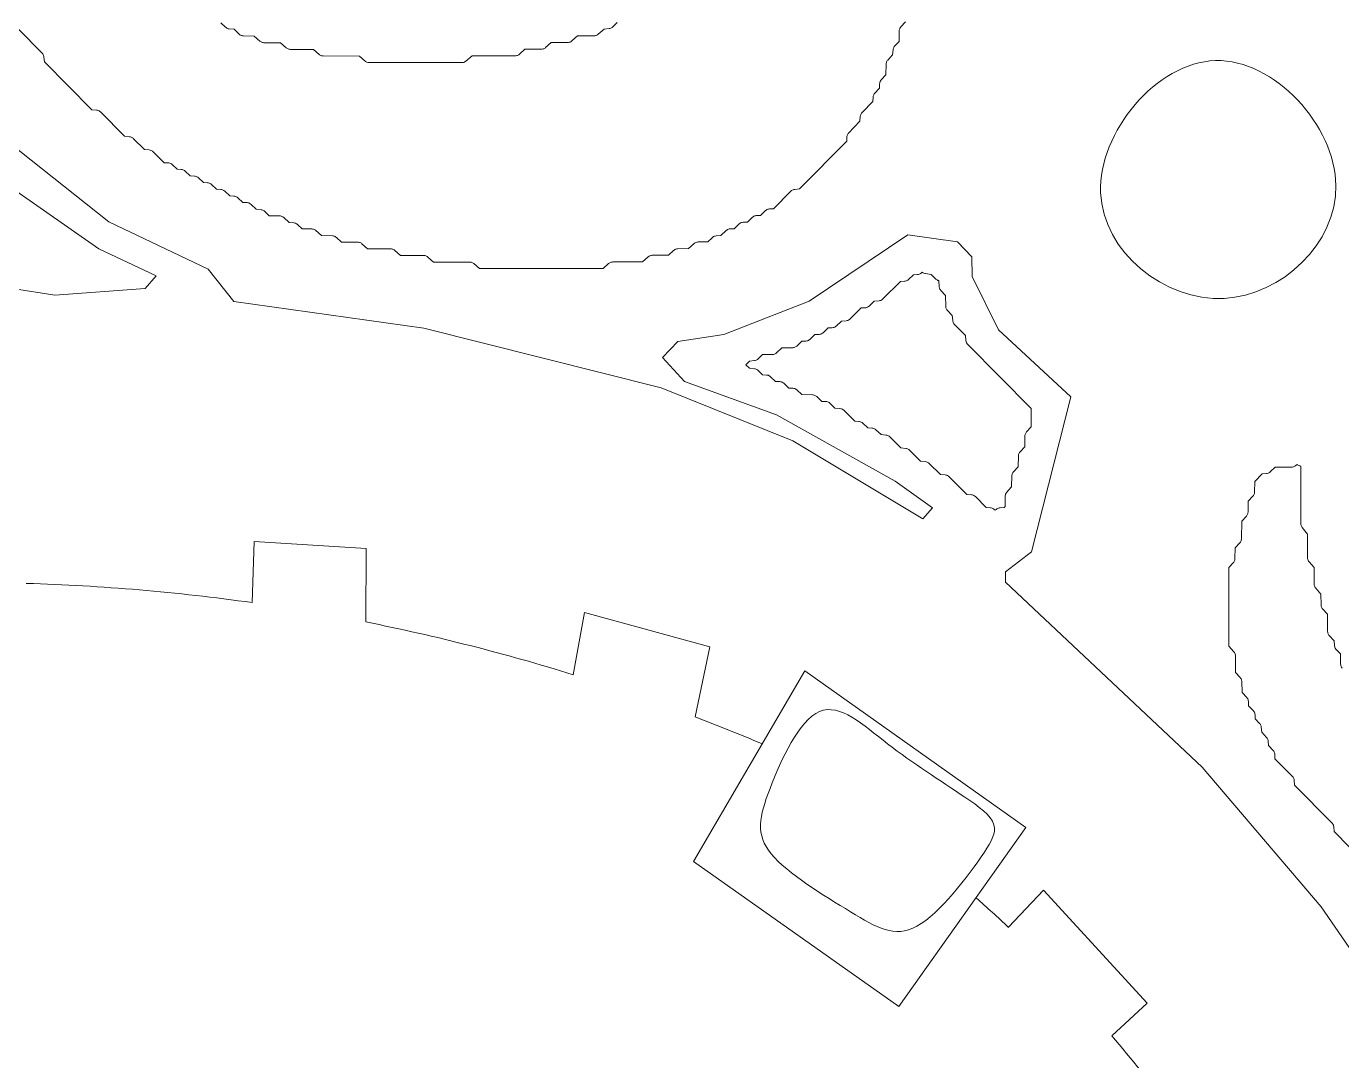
# Model space of a CAD drawing. Header units: inches. Extents: x 36 to 190, y -75 to 56.
# Drawn here: x 48.14 to 53.45, y -8.58 to -4.4 of the extents above; entities that cross this region are included whole.
import ezdxf

# ---------------------------------------------------------------- set-up
doc = ezdxf.new("R2010")
doc.units = ezdxf.units.IN
for name, color, linetype, lineweight in [('01_ORIGINAL_CAD', 7, 'Continuous', 20), ('02_APPROVED_PDF_OUTLINES', 7, 'Continuous', 15), ('04_APPROVED_PERIMETER', 7, 'Continuous', 15)]:
    doc.layers.add(name, color=color, linetype=linetype, lineweight=lineweight)

# ---------------------------------------------------------------- blocks, each defined once
blk = doc.blocks.new('04_NAUTILUS')
at = {"layer": '01_ORIGINAL_CAD'}
blk.add_lwpolyline([(50.1404, 46.0145, -0.546754), (57.6505, 41.0455, 0.171391), (58.1845, 40.3509, 0.171391)], format="xyb", dxfattribs=at)
for points in [[(49.0534, 39.2724), (49.0621, 39.5186), (49.5148, 39.4915), (49.5133, 39.1941)], [(50.3503, 38.9811), (50.3957, 39.232), (50.9015, 39.0933), (50.8421, 38.8111)], [(51.2858, 38.9961), (52.1779, 38.364), (51.6649, 37.64), (50.8365, 38.2269), (51.2858, 38.9961)], [(52.2493, 38.1107), (52.1082, 37.9605)], [(52.2493, 38.1107), (52.6681, 37.6537), (52.5252, 37.5228)]]:
    blk.add_lwpolyline(points, dxfattribs=at)
for centre, radius, start, end in [((47.8977, 31.0932), 8.2604, 81.95727, 88.30736), ((47.8977, 31.0932), 8.2604, 72.72792, 78.72142), ((47.8977, 31.0932), 8.2604, 67.08551, 69.11803), ((48.3626, 33.9743), 5.4698, 46.7825, 48.644), ((48.3626, 33.9743), 5.4698, 32.6388, 40.4465)]:
    blk.add_arc(centre, radius, start, end, dxfattribs=at)
at = {"layer": '02_APPROVED_PDF_OUTLINES'}
for points in [[(48.9279, 41.6149), (48.9456, 41.5975), (48.9482, 41.5952), (48.9511, 41.5933), (48.9542, 41.5919), (48.9575, 41.5909), (48.961, 41.5903), (48.981, 41.5886), (49.0017, 41.5689), (49.0041, 41.5669), (49.0066, 41.5653), (49.0094, 41.5639), (49.0123, 41.5629), (49.0153, 41.5623), (49.0184, 41.562), (49.0618, 41.5611), (49.0848, 41.5407), (49.0872, 41.5388), (49.0898, 41.5373), (49.0925, 41.536), (49.0954, 41.5351), (49.0983, 41.5346), (49.1013, 41.5344), (49.1682, 41.5342), (49.1911, 41.5139), (49.1934, 41.5121), (49.196, 41.5105), (49.1988, 41.5093), (49.2016, 41.5084), (49.2046, 41.5078), (49.2076, 41.5076), (49.301, 41.5074), (49.3238, 41.4872), (49.3262, 41.4853), (49.3288, 41.4838), (49.3315, 41.4825), (49.3344, 41.4816), (49.3374, 41.4811), (49.3404, 41.4809), (49.4869, 41.4807), (49.5097, 41.4605), (49.5121, 41.4586), (49.5147, 41.4571), (49.5174, 41.4558), (49.5203, 41.4549), (49.5233, 41.4544), (49.5263, 41.4542), (49.9008, 41.4542), (49.9043, 41.4544), (49.9076, 41.4551), (49.9109, 41.4563), (49.9139, 41.4579), (49.9167, 41.4598), (49.9426, 41.4811), (50.1162, 41.4815), (50.1192, 41.4817), (50.1221, 41.4822), (50.125, 41.4831), (50.1278, 41.4844), (50.1304, 41.4859), (50.1327, 41.4878), (50.1555, 41.5081), (50.2223, 41.5084), (50.2253, 41.5086), (50.2283, 41.5091), (50.2312, 41.5101), (50.2339, 41.5113), (50.2365, 41.5129), (50.2389, 41.5147), (50.2616, 41.535), (50.3285, 41.5353), (50.3315, 41.5355), (50.3344, 41.5361), (50.3373, 41.537), (50.34, 41.5382), (50.3426, 41.5398), (50.345, 41.5417), (50.3677, 41.5619), (50.4346, 41.5622), (50.4376, 41.5624), (50.4406, 41.563), (50.4434, 41.5639), (50.4462, 41.5651), (50.4487, 41.5667), (50.4511, 41.5686), (50.4748, 41.5896), (50.4952, 41.5915), (50.4986, 41.592), (50.5019, 41.5931), (50.5051, 41.5945), (50.508, 41.5964), (50.5106, 41.5987), (50.5279, 41.6159)], [(51.6922, 41.6189), (51.6735, 41.5987), (51.6716, 41.5964), (51.6699, 41.5938), (51.6686, 41.5911), (51.6677, 41.5882), (51.6671, 41.5852), (51.6668, 41.5822), (51.666, 41.5389), (51.6488, 41.5212), (51.6466, 41.5186), (51.6448, 41.5157), (51.6434, 41.5126), (51.6424, 41.5093), (51.6419, 41.5059), (51.6402, 41.4855), (51.6207, 41.4645), (51.6187, 41.4622), (51.6171, 41.4596), (51.6158, 41.4569), (51.6148, 41.454), (51.6142, 41.451), (51.614, 41.448), (51.6131, 41.4043), (51.5943, 41.384), (51.5921, 41.3812), (51.5902, 41.3782), (51.5889, 41.3749), (51.588, 41.3715), (51.5876, 41.368), (51.5869, 41.3508), (51.5678, 41.3303), (51.5656, 41.3275), (51.5638, 41.3245), (51.5624, 41.3212), (51.5616, 41.3178), (51.5612, 41.3143), (51.5605, 41.2975), (51.5167, 41.2528), (51.5145, 41.2501), (51.5126, 41.2472), (51.5112, 41.2441), (51.5102, 41.2408), (51.5097, 41.2374), (51.508, 41.2172), (51.4622, 41.1694), (51.4603, 41.1671), (51.4586, 41.1646), (51.4573, 41.1619), (51.4563, 41.1591), (51.4556, 41.1561), (51.4553, 41.1532), (51.4546, 41.1364), (51.2646, 40.9438), (51.2451, 40.942), (51.2416, 40.9415), (51.2383, 40.9405), (51.2351, 40.939), (51.2322, 40.937), (51.2296, 40.9347), (51.1591, 40.8637), (51.1428, 40.8629), (51.1392, 40.8625), (51.1358, 40.8616), (51.1325, 40.8602), (51.1294, 40.8583), (51.1267, 40.8561), (51.1065, 40.8368), (51.0897, 40.836), (51.0862, 40.8356), (51.0827, 40.8347), (51.0794, 40.8333), (51.0764, 40.8314), (51.0736, 40.8292), (51.0534, 40.8099), (51.0367, 40.8092), (51.0331, 40.8087), (51.0297, 40.8078), (51.0264, 40.8064), (51.0233, 40.8046), (51.0206, 40.8023), (51.0004, 40.783), (50.9837, 40.7823), (50.9801, 40.7819), (50.9767, 40.781), (50.9734, 40.7795), (50.9703, 40.7777), (50.9675, 40.7754), (50.9469, 40.7557), (50.9269, 40.7539), (50.9235, 40.7534), (50.9202, 40.7524), (50.917, 40.7509), (50.9141, 40.749), (50.9115, 40.7467), (50.8944, 40.7297), (50.8548, 40.7294), (50.8518, 40.7292), (50.8489, 40.7286), (50.846, 40.7277), (50.8433, 40.7265), (50.8407, 40.7249), (50.8384, 40.7231), (50.8154, 40.7026), (50.772, 40.7016), (50.769, 40.7014), (50.7659, 40.7007), (50.763, 40.6997), (50.7603, 40.6984), (50.7577, 40.6967), (50.7553, 40.6947), (50.7356, 40.6759), (50.6692, 40.6756), (50.6662, 40.6754), (50.6632, 40.6748), (50.6603, 40.6739), (50.6576, 40.6727), (50.655, 40.6711), (50.6527, 40.6692), (50.6299, 40.649), (50.51, 40.6486), (50.507, 40.6484), (50.504, 40.6479), (50.5011, 40.647), (50.4984, 40.6457), (50.4958, 40.6442), (50.4934, 40.6423), (50.4707, 40.622), (49.9714, 40.6217), (49.9486, 40.6419), (49.9462, 40.6438), (49.9436, 40.6453), (49.9409, 40.6466), (49.938, 40.6475), (49.935, 40.648), (49.932, 40.6482), (49.7855, 40.6484), (49.7627, 40.6686), (49.7604, 40.6705), (49.7578, 40.672), (49.755, 40.6733), (49.7522, 40.6742), (49.7492, 40.6747), (49.7462, 40.6749), (49.6528, 40.6751), (49.63, 40.6953), (49.6276, 40.6972), (49.625, 40.6988), (49.6223, 40.7), (49.6194, 40.7009), (49.6164, 40.7014), (49.6134, 40.7016), (49.52, 40.7018), (49.4972, 40.7221), (49.4948, 40.7239), (49.4922, 40.7255), (49.4895, 40.7267), (49.4866, 40.7276), (49.4837, 40.7282), (49.4807, 40.7284), (49.4143, 40.7286), (49.3944, 40.7474), (49.392, 40.7494), (49.3895, 40.7511), (49.3867, 40.7524), (49.3838, 40.7534), (49.3808, 40.754), (49.3777, 40.7543), (49.3343, 40.7552), (49.3113, 40.7756), (49.3089, 40.7775), (49.3063, 40.779), (49.3036, 40.7803), (49.3008, 40.7812), (49.2978, 40.7817), (49.2948, 40.7819), (49.2552, 40.7821), (49.238, 40.7992), (49.2354, 40.8014), (49.2325, 40.8033), (49.2294, 40.8048), (49.2261, 40.8058), (49.2226, 40.8063), (49.2026, 40.8081), (49.1819, 40.8278), (49.1795, 40.8297), (49.177, 40.8314), (49.1742, 40.8328), (49.1713, 40.8337), (49.1683, 40.8344), (49.1652, 40.8346), (49.1226, 40.8355), (49.1052, 40.8528), (49.1026, 40.855), (49.0997, 40.8569), (49.0965, 40.8584), (49.0932, 40.8594), (49.0898, 40.8599), (49.0698, 40.8617), (49.0491, 40.8814), (49.0463, 40.8836), (49.0432, 40.8855), (49.04, 40.8869), (49.0365, 40.8878), (49.033, 40.8882), (49.0162, 40.8889), (48.9959, 40.9082), (48.9932, 40.9104), (48.9901, 40.9123), (48.9868, 40.9137), (48.9834, 40.9146), (48.9798, 40.915), (48.9631, 40.9157), (48.9428, 40.935), (48.94, 40.9372), (48.937, 40.9391), (48.9337, 40.9405), (48.9302, 40.9414), (48.9267, 40.9418), (48.9099, 40.9425), (48.8896, 40.9618), (48.8869, 40.964), (48.8838, 40.9659), (48.8805, 40.9673), (48.8771, 40.9682), (48.8735, 40.9686), (48.8568, 40.9693), (48.8365, 40.9886), (48.8337, 40.9908), (48.8307, 40.9927), (48.8274, 40.9941), (48.8239, 40.995), (48.8204, 40.9954), (48.8037, 40.9961), (48.7834, 41.0154), (48.7806, 41.0176), (48.7775, 41.0195), (48.7743, 41.0209), (48.7708, 41.0218), (48.7673, 41.0222), (48.7505, 41.0229), (48.7302, 41.0422), (48.7275, 41.0444), (48.7244, 41.0463), (48.7211, 41.0477), (48.7177, 41.0486), (48.7141, 41.049), (48.6978, 41.0497), (48.6536, 41.0939), (48.6509, 41.0962), (48.648, 41.0981), (48.6449, 41.0996), (48.6415, 41.1006), (48.6381, 41.1011), (48.6185, 41.1029), (48.5738, 41.1475), (48.5712, 41.1498), (48.5683, 41.1517), (48.5651, 41.1532), (48.5618, 41.1542), (48.5584, 41.1548), (48.5388, 41.1565), (48.441, 41.2548), (48.4383, 41.257), (48.4354, 41.259), (48.4322, 41.2604), (48.4289, 41.2615), (48.4254, 41.262), (48.4059, 41.2637), (48.2147, 41.4566), (48.2129, 41.4765), (48.2124, 41.4799), (48.2114, 41.4833), (48.2099, 41.4864), (48.208, 41.4893), (48.2058, 41.4919), (48.1082, 41.5907)], [(53.5474, 38.2214), (53.4233, 38.347), (53.4215, 38.367), (53.421, 38.3704), (53.42, 38.3737), (53.4185, 38.3769), (53.4166, 38.3798), (53.4144, 38.3824), (53.2636, 38.5348), (53.2619, 38.5548), (53.2614, 38.5582), (53.2604, 38.5615), (53.2589, 38.5646), (53.257, 38.5675), (53.2548, 38.5701), (53.1842, 38.6416), (53.1835, 38.6584), (53.1831, 38.6619), (53.1822, 38.6653), (53.1808, 38.6686), (53.179, 38.6716), (53.1768, 38.6744), (53.1576, 38.6949), (53.1569, 38.7121), (53.1564, 38.7156), (53.1556, 38.719), (53.1542, 38.7222), (53.1524, 38.7253), (53.1502, 38.728), (53.1306, 38.749), (53.1288, 38.7694), (53.1282, 38.7728), (53.1272, 38.776), (53.1258, 38.7791), (53.124, 38.782), (53.1218, 38.7846), (53.1043, 38.8025), (53.1036, 38.8194), (53.1032, 38.8229), (53.1023, 38.8263), (53.1009, 38.8296), (53.0991, 38.8326), (53.0969, 38.8353), (53.0777, 38.8559), (53.0769, 38.873), (53.0765, 38.8765), (53.0756, 38.88), (53.0742, 38.8832), (53.0724, 38.8862), (53.0702, 38.889), (53.0512, 38.9093), (53.0502, 38.953), (53.05, 38.956), (53.0494, 38.959), (53.0484, 38.9619), (53.0471, 38.9646), (53.0454, 38.9672), (53.0435, 38.9695), (53.0247, 38.9896), (53.0243, 39.0571), (53.0241, 39.0607), (53.0233, 39.0641), (53.022, 39.0675), (53.0203, 39.0706), (53.0182, 39.0734), (52.998, 39.0965), (52.9974, 39.4139), (53.0161, 39.434), (53.018, 39.4363), (53.0196, 39.4389), (53.0209, 39.4416), (53.0219, 39.4445), (53.0225, 39.4475), (53.0227, 39.4505), (53.0236, 39.4942), (53.0425, 39.5145), (53.0444, 39.5169), (53.046, 39.5195), (53.0473, 39.5222), (53.0483, 39.5251), (53.0489, 39.5281), (53.0491, 39.5312), (53.05, 39.6016), (53.0688, 39.6219), (53.0707, 39.6242), (53.0723, 39.6268), (53.0737, 39.6295), (53.0746, 39.6324), (53.0752, 39.6354), (53.0755, 39.6384), (53.0763, 39.6821), (53.0952, 39.7024), (53.0971, 39.7048), (53.0987, 39.7073), (53.1, 39.7101), (53.101, 39.7129), (53.1016, 39.7159), (53.1019, 39.7189), (53.1027, 39.7622), (53.1331, 39.793), (53.1493, 39.7937), (53.1529, 39.7941), (53.1563, 39.7951), (53.1596, 39.7965), (53.1627, 39.7983), (53.1654, 39.8006), (53.1852, 39.8194), (53.2516, 39.8197), (53.2551, 39.82), (53.2586, 39.8208), (53.2619, 39.822), (53.265, 39.8237), (53.2678, 39.8258), (53.2737, 39.8309), (53.2754, 39.8293), (53.2779, 39.8276), (53.2805, 39.8262), (53.2832, 39.8252), (53.2861, 39.8244), (53.2882, 39.824), (53.2887, 39.591), (53.2889, 39.5877), (53.2896, 39.5843), (53.2907, 39.5812), (53.2923, 39.5781), (53.2942, 39.5754), (53.3153, 39.5492), (53.3158, 39.4539), (53.316, 39.4503), (53.3168, 39.4468), (53.3181, 39.4435), (53.3198, 39.4404), (53.322, 39.4375), (53.3421, 39.4145), (53.3425, 39.3465), (53.3428, 39.343), (53.3436, 39.3395), (53.3448, 39.3362), (53.3466, 39.333), (53.3487, 39.3302), (53.3691, 39.3069), (53.3701, 39.2628), (53.3703, 39.2598), (53.3709, 39.2568), (53.3719, 39.2539), (53.3732, 39.2512), (53.3749, 39.2486), (53.3768, 39.2463), (53.3957, 39.2261), (53.3968, 39.1556), (53.397, 39.1526), (53.3977, 39.1496), (53.3986, 39.1467), (53.3999, 39.1439), (53.4016, 39.1413), (53.4035, 39.139), (53.4231, 39.118), (53.4249, 39.0976), (53.4255, 39.0942), (53.4264, 39.0909), (53.4279, 39.0878), (53.4297, 39.0849), (53.4319, 39.0823), (53.449, 39.0648), (53.4493, 39.0245), (53.4496, 39.0209), (53.4504, 39.0175), (53.4516, 39.0141), (53.4533, 39.011), (53.4555, 39.0082)]]:
    blk.add_lwpolyline(points, dxfattribs=at)
blk.add_lwpolyline([(51.0475, 40.2336), (51.0621, 40.2482), (51.0817, 40.2499), (51.0852, 40.2505), (51.0885, 40.2515), (51.0916, 40.253), (51.0945, 40.2549), (51.0971, 40.2571), (51.1143, 40.2742), (51.1538, 40.2745), (51.1568, 40.2747), (51.1597, 40.2752), (51.1626, 40.2761), (51.1653, 40.2774), (51.1679, 40.2789), (51.1703, 40.2808), (51.1932, 40.3012), (51.2366, 40.3022), (51.2397, 40.3025), (51.2427, 40.3031), (51.2456, 40.3041), (51.2484, 40.3055), (51.2509, 40.3071), (51.2533, 40.3091), (51.2735, 40.3284), (51.2902, 40.3291), (51.2938, 40.3295), (51.2972, 40.3305), (51.3005, 40.3319), (51.3036, 40.3337), (51.3063, 40.336), (51.3265, 40.3552), (51.3432, 40.356), (51.3468, 40.3564), (51.3503, 40.3573), (51.3535, 40.3587), (51.3566, 40.3606), (51.3594, 40.3629), (51.3796, 40.3821), (51.3963, 40.3829), (51.3998, 40.3833), (51.4033, 40.3842), (51.4066, 40.3856), (51.4096, 40.3875), (51.4124, 40.3898), (51.4331, 40.4094), (51.453, 40.4112), (51.4565, 40.4118), (51.4598, 40.4128), (51.463, 40.4143), (51.4659, 40.4162), (51.4685, 40.4185), (51.5125, 40.4628), (51.5289, 40.4635), (51.5324, 40.4639), (51.5359, 40.4648), (51.5392, 40.4662), (51.5422, 40.4681), (51.545, 40.4704), (51.5656, 40.4901), (51.5856, 40.4919), (51.5891, 40.4924), (51.5924, 40.4935), (51.5956, 40.4949), (51.5985, 40.4969), (51.6011, 40.4992), (51.6716, 40.5702), (51.6879, 40.571), (51.6915, 40.5714), (51.6949, 40.5723), (51.6982, 40.5737), (51.7013, 40.5756), (51.704, 40.5779), (51.7242, 40.5971), (51.741, 40.5979), (51.7445, 40.5983), (51.7479, 40.5992), (51.7511, 40.6005), (51.7541, 40.6023), (51.7569, 40.6046), (51.76, 40.6074), (51.7611, 40.6064), (51.7638, 40.6046), (51.7667, 40.6031), (51.7698, 40.6021), (51.7729, 40.6014), (51.7957, 40.5981), (51.8143, 40.5797), (51.8168, 40.5776), (51.8195, 40.5758), (51.8224, 40.5743), (51.8255, 40.5733), (51.8274, 40.5729), (51.828, 40.5498), (51.8283, 40.5468), (51.8289, 40.5439), (51.8299, 40.541), (51.8312, 40.5383), (51.8328, 40.5358), (51.8348, 40.5335), (51.8537, 40.5131), (51.8547, 40.4695), (51.855, 40.4664), (51.8556, 40.4635), (51.8566, 40.4606), (51.8579, 40.4579), (51.8595, 40.4553), (51.8615, 40.453), (51.8811, 40.432), (51.8828, 40.4116), (51.8834, 40.4082), (51.8844, 40.4049), (51.8858, 40.4018), (51.8877, 40.3989), (51.8899, 40.3963), (51.9343, 40.3511), (51.9361, 40.3311), (51.9366, 40.3277), (51.9376, 40.3244), (51.9391, 40.3213), (51.941, 40.3183), (51.9432, 40.3157), (52.1995, 40.0569), (52.1996, 39.982), (52.1809, 39.9619), (52.179, 39.9595), (52.1774, 39.957), (52.1761, 39.9542), (52.1751, 39.9514), (52.1745, 39.9484), (52.1743, 39.9454), (52.1734, 39.9017), (52.1546, 39.8813), (52.1526, 39.879), (52.151, 39.8764), (52.1497, 39.8737), (52.1487, 39.8708), (52.1481, 39.8678), (52.1479, 39.8648), (52.147, 39.8211), (52.1282, 39.8008), (52.1262, 39.7985), (52.1246, 39.7959), (52.1233, 39.7932), (52.1223, 39.7903), (52.1217, 39.7873), (52.1215, 39.7843), (52.1206, 39.7401), (52.1004, 39.7169), (52.0983, 39.714), (52.0965, 39.7109), (52.0953, 39.7076), (52.0945, 39.7041), (52.0943, 39.7005), (52.0941, 39.6603), (52.0904, 39.6566), (52.0741, 39.6558), (52.0706, 39.6554), (52.0672, 39.6545), (52.064, 39.6531), (52.0609, 39.6513), (52.0582, 39.6491), (52.0545, 39.6457), (52.0507, 39.6491), (52.048, 39.6513), (52.045, 39.6531), (52.0417, 39.6545), (52.0383, 39.6554), (52.0348, 39.6558), (52.0185, 39.6565), (51.9743, 39.7007), (51.9716, 39.703), (51.9687, 39.7049), (51.9656, 39.7064), (51.9622, 39.7074), (51.9588, 39.7079), (51.9392, 39.7097), (51.868, 39.7811), (51.8653, 39.7834), (51.8624, 39.7853), (51.8593, 39.7868), (51.8559, 39.7878), (51.8525, 39.7884), (51.8328, 39.7901), (51.7882, 39.8348), (51.7856, 39.8371), (51.7827, 39.839), (51.7795, 39.8404), (51.7762, 39.8415), (51.7727, 39.842), (51.7531, 39.8437), (51.7085, 39.8884), (51.7058, 39.8907), (51.7029, 39.8926), (51.6998, 39.8941), (51.6964, 39.8951), (51.693, 39.8956), (51.6734, 39.8974), (51.6287, 39.942), (51.6261, 39.9443), (51.6232, 39.9462), (51.62, 39.9477), (51.6167, 39.9487), (51.6133, 39.9492), (51.5933, 39.951), (51.5725, 39.9707), (51.5697, 39.973), (51.5667, 39.9748), (51.5634, 39.9762), (51.5599, 39.9771), (51.5564, 39.9775), (51.5397, 39.9782), (51.5194, 39.9975), (51.5166, 39.9998), (51.5136, 40.0016), (51.5103, 40.003), (51.5068, 40.0039), (51.5033, 40.0043), (51.4869, 40.005), (51.4427, 40.0492), (51.4401, 40.0515), (51.4372, 40.0534), (51.434, 40.0549), (51.4307, 40.0559), (51.4272, 40.0565), (51.4073, 40.0582), (51.3865, 40.0779), (51.3837, 40.0802), (51.3807, 40.082), (51.3774, 40.0834), (51.3739, 40.0843), (51.3704, 40.0847), (51.3537, 40.0855), (51.3334, 40.1047), (51.331, 40.1067), (51.3284, 40.1083), (51.3257, 40.1097), (51.3228, 40.1107), (51.3197, 40.1113), (51.3167, 40.1116), (51.2737, 40.1125), (51.2537, 40.1315), (51.2509, 40.1338), (51.2479, 40.1356), (51.2446, 40.137), (51.2411, 40.1379), (51.2376, 40.1383), (51.2208, 40.139), (51.2005, 40.1583), (51.1978, 40.1606), (51.1947, 40.1624), (51.1914, 40.1638), (51.188, 40.1647), (51.1844, 40.1651), (51.1677, 40.1658), (51.1474, 40.1851), (51.1446, 40.1874), (51.1416, 40.1892), (51.1383, 40.1906), (51.1348, 40.1915), (51.1313, 40.1919), (51.1149, 40.1926), (51.0973, 40.2101), (51.0946, 40.2124), (51.0917, 40.2142), (51.0886, 40.2157), (51.0853, 40.2167), (51.0819, 40.2172), (51.0622, 40.219)], close=True, dxfattribs=at)
for points, knots in [([(52.9442, 41.4621), (53.1825, 41.4686), (53.4266, 41.1997), (53.4303, 40.9577), (53.434, 40.7229), (53.2115, 40.5134), (52.9793, 40.5015), (52.7392, 40.4892), (52.4887, 40.6883), (52.48, 40.9298), (52.4713, 41.1715), (52.7049, 41.4557), (52.9442, 41.4621)], [0, 0, 0, 0, 0.251394, 0.251394, 0.251394, 0.495275, 0.495275, 0.495275, 0.747531, 0.747531, 0.747531, 1, 1, 1, 1]), ([(51.3451, 38.8324), (51.4275, 38.8671), (51.5202, 38.779), (51.6201, 38.7015), (51.7222, 38.6224), (51.8317, 38.5543), (51.9324, 38.4862), (51.9865, 38.4497), (52.0381, 38.4132), (52.0491, 38.3744), (52.0584, 38.342), (52.0393, 38.308), (52.0105, 38.2642), (51.9455, 38.1654), (51.8309, 38.0163), (51.7379, 37.9652), (51.6473, 37.9154), (51.5773, 37.9585), (51.4703, 38.0235), (51.3618, 38.0894), (51.2154, 38.1778), (51.1502, 38.2572), (51.0853, 38.3362), (51.1008, 38.4061), (51.1452, 38.5219), (51.1893, 38.637), (51.2619, 38.7974), (51.3451, 38.8324)], [0, 0, 0, 0, 0.123175, 0.123175, 0.123175, 0.248977, 0.248977, 0.248977, 0.31649, 0.31649, 0.31649, 0.372951, 0.372951, 0.372951, 0.500302, 0.500302, 0.500302, 0.624417, 0.624417, 0.624417, 0.750332, 0.750332, 0.750332, 0.87552, 0.87552, 0.87552, 1, 1, 1, 1])]:
    blk.add_open_spline(points, degree=3, knots=knots, dxfattribs=at)
at = {"layer": '04_APPROVED_PERIMETER'}
for points in [[(53.7966, 37.4257), (53.3707, 38.0427), (52.89, 38.6082), (52.0965, 39.3548), (52.0965, 39.3961), (52.2014, 39.4772), (52.3603, 40.1033), (52.0681, 40.3747), (51.9615, 40.5893), (51.9602, 40.6694), (51.9015, 40.7298), (51.7015, 40.7578), (51.3033, 40.4903), (50.9585, 40.3559), (50.7733, 40.3277), (50.7113, 40.263), (50.8001, 40.1658), (51.1715, 40.0308), (51.6498, 39.7627), (51.8005, 39.6555), (51.7625, 39.6113), (51.2368, 39.9255), (50.7055, 40.1398), (49.7466, 40.3815), (48.98, 40.4886), (48.8757, 40.6201), (48.475, 40.8103), (48.07, 41.132)], [(48.0862, 40.9455), (48.434, 40.7023), (48.6665, 40.5925), (48.6223, 40.542), (48.257, 40.5149), (48.0861, 40.5416)]]:
    blk.add_lwpolyline(points, dxfattribs=at)

msp = doc.modelspace()

# ---------------------------------------------------------------- block references
msp.add_blockref('04_NAUTILUS', (0, -46))

doc.saveas('drawing.dxf')
